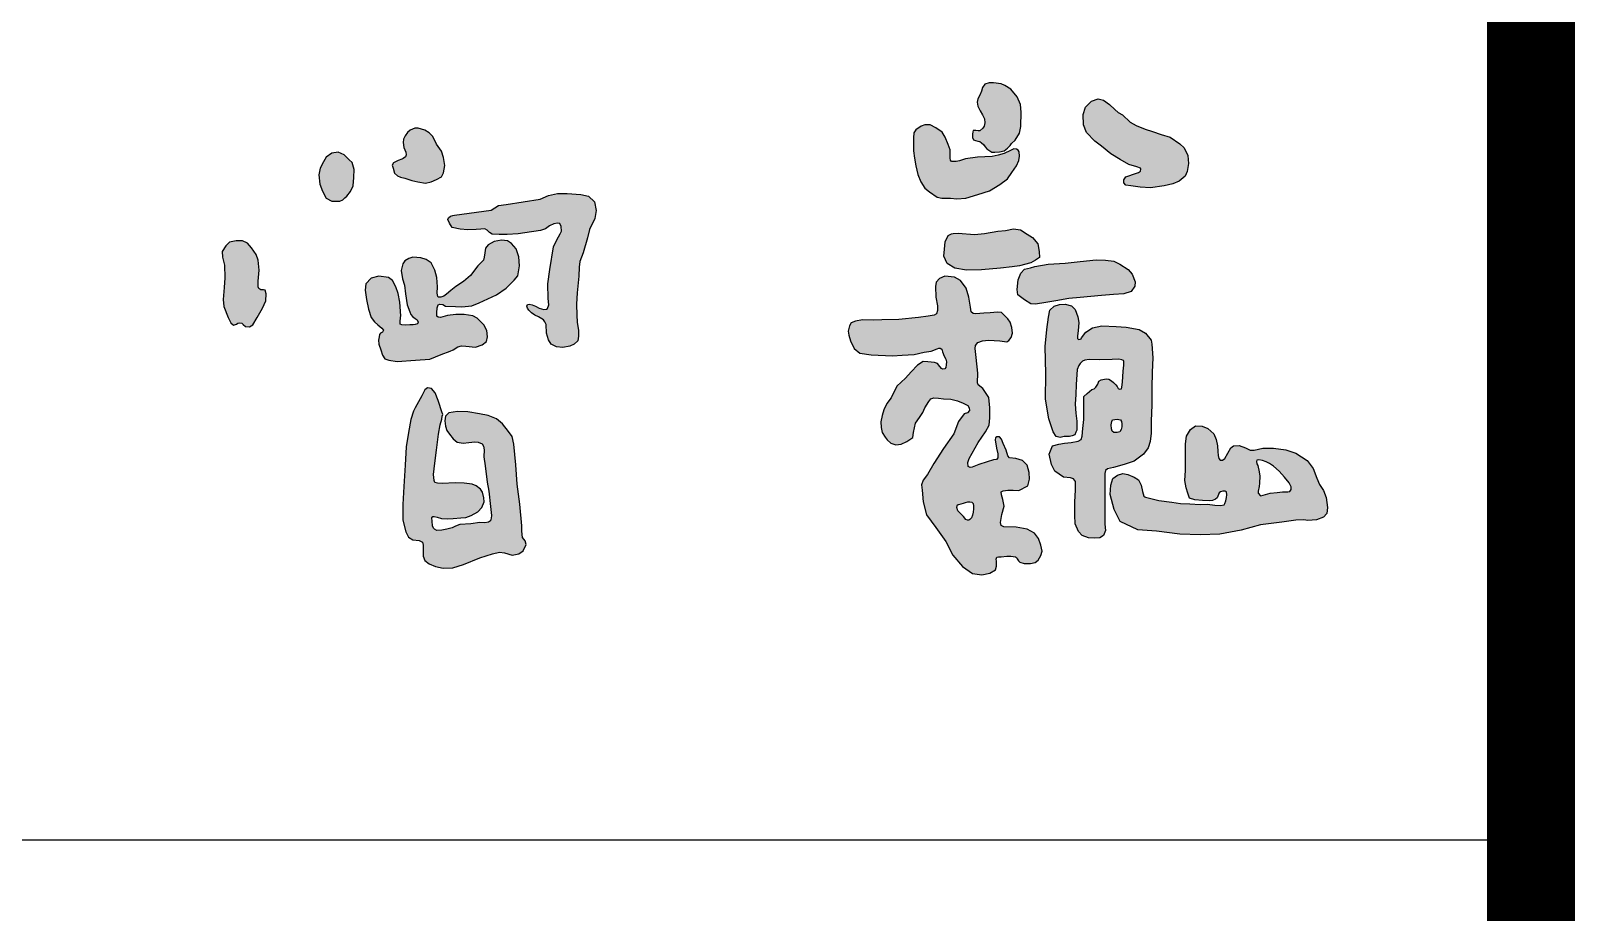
# Model space of a CAD drawing. Extents: x -427546 to -314919, y 698702 to 968782.
# Drawn here: x -355950 to -354196, y 858867 to 859868 of the extents above; entities that cross this region are included whole.
import ezdxf

# ---------------------------------------------------------------- set-up
doc = ezdxf.new("R2010")
doc.units = 0
doc.header["$LTSCALE"] = 1000
doc.header["$MEASUREMENT"] = 0
doc.layers.get('0').update_dxf_attribs({"linetype": 'CONTINUOUS'})
doc.layers.add('PUB_TITLE', color=4, linetype='CONTINUOUS')
doc.layers.add('TWT_TITLE', color=7, linetype='CONTINUOUS')

msp = doc.modelspace()

# ---------------------------------------------------------------- hatches: boundary and pattern name
h = msp.add_hatch(color=7)
h.paths.add_polyline_path([(-354640, 859735.3), (-354644.7, 859739.8), (-354656, 859747.3), (-354666, 859750.3), (-354675.9, 859753.8), (-354684.1, 859756.3), (-354694.3, 859760.5), (-354701.2, 859764.3), (-354710, 859772.7), (-354715, 859775.3), (-354718.7, 859779), (-354724.7, 859784.6), (-354731.6, 859789.3), (-354737.6, 859790.8), (-354745.4, 859788.3), (-354752, 859781.4), (-354754.7, 859773), (-354754.3, 859761.5), (-354750.9, 859752.7), (-354741.5, 859742.9), (-354733.9, 859737.3), (-354723.1, 859728.4), (-354712.8, 859722), (-354702.9, 859716.5), (-354693.9, 859713.7), (-354689.5, 859712.2), (-354689, 859710.9), (-354689.4, 859708.8), (-354692, 859707.2), (-354697.6, 859705.4), (-354702.8, 859703.5), (-354706.4, 859702.2), (-354708.3, 859699), (-354708.4, 859695.5), (-354706.1, 859693), (-354700.6, 859692.2), (-354689.9, 859690.6), (-354678.3, 859689.7), (-354662.7, 859692.1), (-354652.9, 859694.4), (-354645.8, 859697.5), (-354638.9, 859703), (-354636.6, 859708.2), (-354634.9, 859717.5), (-354635.7, 859726.6)])
h.paths.add_polyline_path([(-354835.7, 859707.2), (-354830.6, 859714.9), (-354827.9, 859720.8), (-354827.1, 859725.7), (-354827.3, 859730.7), (-354828.5, 859732.8), (-354830.3, 859733.8), (-354833.4, 859734), (-354837.3, 859732.1), (-354844.3, 859729), (-354851.4, 859726.8), (-354858, 859725.3), (-354874.6, 859724.8), (-354888.5, 859722.6), (-354895.1, 859720.4), (-354899.1, 859719.9), (-354904.3, 859719.6), (-354905.4, 859721.1), (-354905.8, 859723.4), (-354905.8, 859725.5), (-354905.7, 859732.9), (-354907.9, 859739), (-354911.5, 859747.5), (-354914.8, 859753.2), (-354922.1, 859758.1), (-354928.6, 859761.5), (-354934.6, 859761.5), (-354938.9, 859759.8), (-354944.9, 859755.9), (-354947.1, 859752.2), (-354947.5, 859746.8), (-354947.4, 859731.7), (-354946.3, 859723.4), (-354944.9, 859715), (-354942.5, 859704.8), (-354939.2, 859696.8), (-354934.6, 859689.4), (-354929.1, 859685.1), (-354920.4, 859679.2), (-354915.3, 859677.9), (-354905.4, 859677.9), (-354898.2, 859677.5), (-354888, 859678), (-354874.2, 859682.1), (-354861.1, 859686.4), (-354849.3, 859693.7), (-354840.5, 859700.1)])
h.paths.add_polyline_path([(-354825.6, 859759.4), (-354825, 859775.9), (-354825.8, 859784.6), (-354829.6, 859793.3), (-354836.9, 859802), (-354843.5, 859806.1), (-354847.9, 859808.1), (-354856.4, 859809.3), (-354861.5, 859809.1), (-354866.4, 859807.5), (-354869, 859804), (-354870.3, 859799.6), (-354872, 859795.2), (-354874.3, 859790.8), (-354875, 859787.2), (-354874.2, 859782.5), (-354871.9, 859777.3), (-354868.9, 859772.8), (-354866.9, 859768.4), (-354866.5, 859763.6), (-354867.3, 859759.9), (-354868.5, 859757.6), (-354872.1, 859754.6), (-354873.8, 859754.6), (-354876.6, 859755.1), (-354879.6, 859754.9), (-354879.9, 859753.4), (-354880.5, 859750.8), (-354880.3, 859746.9), (-354879.4, 859744.5), (-354876.9, 859743.7), (-354874.2, 859743), (-354872, 859742.4), (-354870.3, 859741.1), (-354868, 859739), (-354865.9, 859736.4), (-354864.2, 859734.1), (-354860.9, 859731.9), (-354858.4, 859730.4), (-354855, 859730.4), (-354849.7, 859730.8), (-354844.4, 859731.9), (-354840.6, 859735), (-354837.6, 859737.9), (-354836.1, 859740.3), (-354831.9, 859744.1), (-354827, 859751.9)])
h.paths.add_polyline_path([(-354699.2, 859591.7), (-354703.5, 859597), (-354713.2, 859603), (-354719.7, 859606.3), (-354729.2, 859607.5), (-354739.8, 859607.9), (-354758, 859606), (-354775, 859604.3), (-354794.3, 859602.9), (-354809.5, 859600.3), (-354814.4, 859598.8), (-354821.4, 859597.3), (-354825.5, 859592.7), (-354828.6, 859585.2), (-354829.8, 859574.2), (-354828.8, 859568.4), (-354821.4, 859562.7), (-354814, 859558), (-354808.7, 859557.6), (-354797.1, 859559.7), (-354785.7, 859561.6), (-354770.9, 859564.1), (-354758.2, 859565.3), (-354733.9, 859567.6), (-354720.3, 859568.5), (-354708.6, 859569.2), (-354700.2, 859571.9), (-354696, 859578.1), (-354695.6, 859583)])
h.paths.add_polyline_path([(-354806.3, 859626.2), (-354812.3, 859633.2), (-354818.5, 859637.3), (-354825.7, 859642.2), (-354833.9, 859643.2), (-354843, 859641.4), (-354851.7, 859640.6), (-354866.7, 859638.1), (-354878.1, 859636.8), (-354896.7, 859638.2), (-354902.3, 859638.1), (-354904.1, 859637.6), (-354908, 859635.7), (-354911.3, 859628.5), (-354912.1, 859620), (-354912.9, 859612.3), (-354909.3, 859603.8), (-354900.5, 859598.4), (-354887.1, 859596.3), (-354870.3, 859596.6), (-354848.7, 859598.4), (-354835.2, 859600.2), (-354827, 859601), (-354814.1, 859604.6), (-354808.7, 859607.7), (-354804.3, 859610.8), (-354804.5, 859617.5)])
h.paths.add_polyline_path([(-354877.1, 859510.6), (-354874.2, 859514.1), (-354869.1, 859515.9), (-354862.2, 859516.6), (-354849.4, 859515.9), (-354841.6, 859514.7), (-354839, 859516.5), (-354836.6, 859519.6), (-354835.1, 859524.7), (-354835.9, 859531.2), (-354837.7, 859537.1), (-354840.3, 859541.1), (-354847.5, 859548), (-354851.9, 859548.6), (-354860.5, 859547.8), (-354867.7, 859547.4), (-354876.5, 859546.6), (-354879.5, 859546.9), (-354882, 859548.8), (-354882.4, 859551.7), (-354882.7, 859554.2), (-354884.5, 859565.5), (-354887.7, 859575.8), (-354894.1, 859584.5), (-354901, 859588.4), (-354911.8, 859589.3), (-354917.8, 859586.8), (-354921.7, 859582.7), (-354922.6, 859577.8), (-354921.9, 859565.5), (-354920.3, 859555.6), (-354920.2, 859550.4), (-354921.2, 859546.8), (-354923.9, 859545), (-354930.7, 859544), (-354941.8, 859542.6), (-354964, 859540.1), (-354983.4, 859539.7), (-354992.9, 859539.3), (-355005.3, 859539.7), (-355013.3, 859538.4), (-355018.2, 859536.4), (-355020, 859532.9), (-355021.5, 859526.9), (-355021, 859522.5), (-355018.9, 859515.9), (-355014.7, 859507.2), (-355008.6, 859501.8), (-354995.4, 859500), (-354971.4, 859499.1), (-354960.4, 859499.5), (-354946.7, 859500.6), (-354935.4, 859503.2), (-354927.4, 859504.2), (-354920.7, 859506.9), (-354918.6, 859507.8), (-354917, 859507.8), (-354915.4, 859506.5), (-354914.5, 859503.4), (-354912.5, 859498.4), (-354910.7, 859495.3), (-354910, 859492), (-354910.3, 859488.6), (-354910.6, 859485.8), (-354911.8, 859484.3), (-354914.6, 859483.9), (-354915.8, 859484.5), (-354917.5, 859486.9), (-354920.3, 859490.2), (-354923.5, 859491.3), (-354931.1, 859492.1), (-354936.4, 859492.4), (-354943.1, 859488.5), (-354950.1, 859480.9), (-354956.7, 859473.7), (-354966.3, 859464.4), (-354972.9, 859451.3), (-354977.6, 859444.6), (-354981.1, 859437.5), (-354982.9, 859431.1), (-354984.6, 859423.8), (-354984.3, 859417.5), (-354982.9, 859411.7), (-354979.6, 859406.4), (-354977.2, 859403.5), (-354973.2, 859399.6), (-354967.4, 859397.6), (-354961.6, 859398.6), (-354955, 859401.5), (-354948.4, 859406.3), (-354947.3, 859411.7), (-354945.2, 859422.4), (-354940.5, 859428.7), (-354936.8, 859434.7), (-354934.4, 859439.8), (-354930.1, 859446.9), (-354927.9, 859450.1), (-354924.4, 859451.3), (-354919.1, 859450.9), (-354913.3, 859450), (-354905.1, 859449.6), (-354897.5, 859447.8), (-354890.9, 859445.2), (-354885.9, 859442.4), (-354884.1, 859439.8), (-354883.9, 859436.8), (-354886, 859434.2), (-354889.8, 859433), (-354896.2, 859424.4), (-354901.6, 859410.3), (-354913.4, 859393.6), (-354924.5, 859376.7), (-354931.7, 859364), (-354936.3, 859357.5), (-354938.3, 859352.2), (-354937.8, 859346.4), (-354936.5, 859333), (-354932.5, 859318.3), (-354922.1, 859303.7), (-354910.8, 859287.8), (-354902.9, 859272.4), (-354891.6, 859259.7), (-354880.6, 859251.6), (-354869.9, 859250.1), (-354860.9, 859251.9), (-354854.2, 859255.8), (-354853.3, 859259.8), (-354853.3, 859265.5), (-354853.7, 859267.8), (-354852.8, 859270.1), (-354850.9, 859270.5), (-354847.9, 859270.7), (-354841.6, 859271.1), (-354836.7, 859271.1), (-354831.6, 859270.7), (-354830.5, 859269.9), (-354829.7, 859268.1), (-354828.3, 859265.9), (-354826.5, 859264.6), (-354821.7, 859263.1), (-354814.6, 859263), (-354809.1, 859264.1), (-354805.9, 859266.6), (-354802.6, 859272), (-354801.3, 859276.9), (-354802.6, 859283.6), (-354805.5, 859291.4), (-354810, 859297.3), (-354818.4, 859301.9), (-354831, 859304.4), (-354844.7, 859304.5), (-354847.7, 859306), (-354848.6, 859309.4), (-354847.2, 859318.5), (-354844.6, 859328), (-354846, 859335.6), (-354847.4, 859340.9), (-354847.7, 859344.2), (-354845.6, 859345.6), (-354840.3, 859346.4), (-354834.1, 859346.1), (-354827.6, 859346), (-354817.5, 859351.1), (-354815.7, 859358.6), (-354816, 859366.2), (-354818.3, 859374.5), (-354823.5, 859380.1), (-354831.3, 859382.2), (-354838.4, 859383), (-354840.4, 859385.3), (-354842, 859391.6), (-354845.5, 859399.2), (-354847.6, 859404.3), (-354849.6, 859406.8), (-354852.7, 859406.8), (-354854.3, 859405.6), (-354854.5, 859403.4), (-354853, 859393.9), (-354851.8, 859387.5), (-354851.8, 859383.2), (-354853.3, 859381.3), (-354856.4, 859380.6), (-354863.9, 859378.4), (-354873.2, 859375.6), (-354880.8, 859372.5), (-354883.1, 859372.2), (-354885.3, 859373.3), (-354885.7, 859377.6), (-354884.1, 859382.2), (-354873.8, 859400.6), (-354865.7, 859412.4), (-354861.5, 859420), (-354860.8, 859428.3), (-354860.6, 859439.8), (-354861.9, 859451.7), (-354868.6, 859461.7), (-354873.9, 859465.9), (-354874.6, 859468.4), (-354874.3, 859479.3), (-354876.4, 859497), (-354877.4, 859507.3)])
h.paths.add_polyline_path([(-354890.6, 859316.3), (-354888, 859313.1), (-354886.2, 859312.1), (-354884.7, 859312.2), (-354883.5, 859312.8), (-354881.5, 859314.9), (-354880.3, 859318), (-354879.7, 859321.2), (-354879.1, 859324.9), (-354879.2, 859328.6), (-354879.8, 859331.3), (-354881.1, 859332.6), (-354883.6, 859333.2), (-354885.9, 859333), (-354888.2, 859332.4), (-354890.6, 859331.4), (-354895.8, 859330.1), (-354896.5, 859329.9), (-354897.3, 859329.5), (-354897.9, 859328.5), (-354898.2, 859326.4), (-354897.2, 859322.8), (-354895.6, 859321.2)], flags=16)
h.paths.add_polyline_path([(-354676.7, 859462.4), (-354676.4, 859480.5), (-354675.6, 859496.8), (-354676.5, 859512.3), (-354677.3, 859516.8), (-354683.8, 859524.5), (-354691.2, 859528.7), (-354706, 859531.5), (-354717.1, 859532.1), (-354733.3, 859532.9), (-354744.1, 859530.8), (-354751.5, 859525.7), (-354756.4, 859519.4), (-354757, 859518.1), (-354758, 859517.8), (-354760.1, 859517.6), (-354761, 859518.8), (-354761, 859521.7), (-354760.5, 859527.2), (-354759.5, 859536.9), (-354760.9, 859543.1), (-354763.6, 859551.4), (-354768, 859555.9), (-354775.1, 859557.5), (-354781.4, 859557.3), (-354787.7, 859555.4), (-354792.7, 859550.9), (-354794.1, 859542.8), (-354795.8, 859528.8), (-354797.7, 859509.5), (-354797.2, 859478.3), (-354797.5, 859449.8), (-354793.7, 859427.2), (-354788.8, 859412.7), (-354785.3, 859407.4), (-354780.8, 859406.3), (-354776.3, 859407.3), (-354770.1, 859407.3), (-354767.1, 859408), (-354764, 859409.3), (-354762.9, 859412.1), (-354761.8, 859414.4), (-354761.8, 859418.5), (-354762, 859424.5), (-354762.9, 859433.7), (-354763.7, 859443.9), (-354763.2, 859455.1), (-354762.6, 859466.2), (-354761.8, 859477.7), (-354761.5, 859483.2), (-354759.5, 859488.1), (-354758.2, 859490.3), (-354755.4, 859492.7), (-354752.8, 859494.1), (-354747.8, 859494.6), (-354736.5, 859494.5), (-354721.9, 859494.9), (-354714.2, 859495), (-354710.7, 859494.4), (-354708.9, 859493.6), (-354708.3, 859492.6), (-354708.3, 859488.3), (-354709.1, 859481.5), (-354709.9, 859468.9), (-354710.6, 859463.2), (-354711.3, 859461.3), (-354713.4, 859461.2), (-354715.1, 859461.9), (-354716.2, 859463.9), (-354717.5, 859466.1), (-354720.2, 859468.6), (-354722.5, 859470.4), (-354725.6, 859472.3), (-354728.5, 859472.7), (-354730.5, 859472.5), (-354734.4, 859471.8), (-354736.8, 859470.3), (-354738.1, 859466.9), (-354740.3, 859463.2), (-354742.3, 859461.5), (-354745, 859460.6), (-354750.3, 859456.3), (-354753.8, 859452.7), (-354754, 859439.8), (-354753.8, 859426.6), (-354755, 859416.5), (-354756, 859407.6), (-354756.8, 859403.9), (-354760.4, 859402.1), (-354768.5, 859400.3), (-354776, 859399.8), (-354782.3, 859398.7), (-354789.7, 859396.6), (-354793.4, 859387.1), (-354790.8, 859375.4), (-354786.9, 859367.8), (-354777.2, 859361), (-354769.2, 859360.4), (-354765.7, 859359.1), (-354763.5, 859356.3), (-354763.4, 859352.4), (-354763.4, 859346.3), (-354764, 859333.2), (-354764.2, 859318), (-354763.7, 859307.9), (-354760.1, 859299.4), (-354756, 859294.7), (-354748.6, 859292.2), (-354742, 859291.8), (-354735.8, 859292.3), (-354731.5, 859294.8), (-354729.5, 859300.5), (-354729.9, 859307.5), (-354729.9, 859318.4), (-354730.1, 859328.3), (-354730.2, 859348.9), (-354730.2, 859358.3), (-354729.9, 859365.3), (-354729.2, 859368.5), (-354727.1, 859370.4), (-354720.1, 859371.9), (-354708.1, 859375.6), (-354696.6, 859379.3), (-354686.2, 859387), (-354680.7, 859394.2), (-354678.7, 859401.7), (-354677.5, 859410.9), (-354677.3, 859425.2), (-354676.6, 859443)])
h.paths.add_polyline_path([(-354712.2, 859426.2), (-354711.1, 859424.4), (-354710.8, 859421.6), (-354710.8, 859418.4), (-354711.6, 859415.3), (-354713.1, 859412.6), (-354716, 859411.8), (-354719.7, 859411.8), (-354721.6, 859413.3), (-354722.4, 859416), (-354723, 859420.5), (-354722.3, 859424.4), (-354721.2, 859426.3), (-354718.6, 859426.5), (-354716, 859426.8)], flags=16)
h.paths.add_polyline_path([(-354493.5, 859370.9), (-354500.2, 859379.9), (-354512.9, 859388.3), (-354524.5, 859392.2), (-354538.6, 859394), (-354550.6, 859394.1), (-354560.3, 859391.9), (-354564.8, 859391.7), (-354570.1, 859394.2), (-354577.3, 859396.9), (-354583.7, 859396.8), (-354586.8, 859394.4), (-354590.4, 859388.3), (-354593.7, 859382.4), (-354596.4, 859380.2), (-354599.1, 859380.3), (-354600.5, 859382.4), (-354601.2, 859385.6), (-354601.6, 859390.4), (-354602.1, 859396.5), (-354603.4, 859403.8), (-354606.3, 859410.3), (-354612.9, 859416.2), (-354619.4, 859419), (-354627.1, 859419.3), (-354632.8, 859415.3), (-354637.3, 859407.6), (-354638.6, 859398.9), (-354638.6, 859385.4), (-354638.4, 859368.6), (-354639.3, 859357.3), (-354637.6, 859349), (-354635.8, 859342.9), (-354633.7, 859337.3), (-354627.8, 859335.2), (-354619.2, 859334.5), (-354611.6, 859334.3), (-354607.7, 859334.6), (-354604.2, 859336.2), (-354602.4, 859337.6), (-354601.1, 859341.4), (-354600.1, 859343.4), (-354598.8, 859344.4), (-354596, 859345.3), (-354593.2, 859345.1), (-354591.8, 859344.3), (-354591.5, 859341), (-354591.7, 859338.1), (-354592.7, 859334), (-354593.7, 859331), (-354594.6, 859329.5), (-354598.6, 859329), (-354605.2, 859329.4), (-354613.3, 859330.3), (-354621.6, 859329.9), (-354633.5, 859330.9), (-354644.2, 859331.3), (-354654.1, 859332.5), (-354668.7, 859334.7), (-354683.8, 859338.5), (-354684.6, 859338.6), (-354685.7, 859339.3), (-354687.3, 859344.7), (-354688.9, 859352), (-354691.9, 859358.1), (-354696.6, 859361.2), (-354703.9, 859364.2), (-354709.8, 859365.3), (-354715.8, 859363.4), (-354721, 859359.7), (-354723.1, 859351.8), (-354724.1, 859341.3), (-354719.5, 859324.4), (-354712.6, 859310.7), (-354692.4, 859301.2), (-354671.5, 859299.6), (-354644.8, 859296.3), (-354621.7, 859295.7), (-354599.5, 859296.3), (-354575, 859300.9), (-354553.2, 859306.8), (-354529, 859310), (-354513, 859312.1), (-354503.8, 859312.4), (-354499.6, 859311.7), (-354489.5, 859312.4), (-354481.7, 859315.5), (-354478, 859319.7), (-354476.9, 859326.4), (-354478.7, 859338), (-354481.5, 859345.8), (-354486, 859352.7), (-354489.3, 859359.8)])
h.paths.add_polyline_path([(-354557.5, 859376.1), (-354557.6, 859378.7), (-354557.2, 859380.3), (-354555.1, 859380.7), (-354551.1, 859379.9), (-354546.9, 859378.5), (-354543.1, 859376.7), (-354538.6, 859373.6), (-354531.9, 859367.7), (-354525.8, 859361.1), (-354520.6, 859354.5), (-354518.5, 859350.2), (-354518.3, 859347), (-354519.7, 859344.9), (-354522.2, 859344.3), (-354528.2, 859344.2), (-354534.1, 859343.7), (-354542.1, 859342.8), (-354550, 859340.7), (-354553.2, 859340), (-354555.7, 859342.7), (-354555.7, 859345.2), (-354554.8, 859350.5), (-354554.4, 859354.4), (-354554.1, 859362.1), (-354554.8, 859367), (-354556.4, 859374.2)], flags=16)
h = msp.add_hatch(color=7)
h.paths.add_polyline_path([(-355407.7, 859412.9), (-355414.6, 859421.8), (-355421.3, 859427.5), (-355430.6, 859431.2), (-355440.6, 859432.9), (-355454, 859435.3), (-355465.7, 859435.5), (-355475.3, 859434.3), (-355479.2, 859430.3), (-355479.8, 859425), (-355479.2, 859418.9), (-355477.5, 859413.9), (-355474.7, 859409.8), (-355470.6, 859404.5), (-355465.9, 859400.8), (-355459, 859399.5), (-355452.6, 859400.5), (-355445.9, 859401.2), (-355442.1, 859400.9), (-355437.6, 859399.1), (-355436, 859396.4), (-355435.2, 859392), (-355435.6, 859384.3), (-355434.1, 859373.8), (-355431.7, 859355.5), (-355429.9, 859345), (-355427.9, 859327.8), (-355426.9, 859317.3), (-355427.2, 859314.3), (-355428.2, 859311.4), (-355430.4, 859309.9), (-355434.4, 859309.2), (-355440.3, 859309.6), (-355450.3, 859308.2), (-355463, 859307.1), (-355467.7, 859305.5), (-355471.7, 859303.4), (-355477.6, 859302.1), (-355483.5, 859300.7), (-355489.2, 859300.6), (-355491.7, 859301.9), (-355492.8, 859303.1), (-355493.9, 859305.8), (-355494.4, 859311.1), (-355494.6, 859314.9), (-355493.7, 859316.2), (-355491.9, 859316.5), (-355488.7, 859315.5), (-355483.8, 859314.1), (-355476.8, 859313.7), (-355470.3, 859314.1), (-355461.8, 859314.8), (-355455.9, 859315.3), (-355450, 859317.3), (-355442.4, 859321.6), (-355437.8, 859326.6), (-355435.4, 859333), (-355435.5, 859337.6), (-355437.3, 859344.1), (-355439.6, 859347.3), (-355444.4, 859351.1), (-355449, 859353), (-355458, 859354.3), (-355468.2, 859354.7), (-355483, 859353.8), (-355488.2, 859354.1), (-355491.2, 859355.1), (-355492.2, 859357.4), (-355492.9, 859364.1), (-355491.2, 859376.8), (-355489.3, 859391.9), (-355487.2, 859409.9), (-355485.2, 859420.7), (-355483.5, 859427.1), (-355482.8, 859430.4), (-355482.4, 859432.2), (-355482.6, 859433.3), (-355482.8, 859434.3), (-355487.5, 859448.2), (-355490.8, 859457), (-355495.2, 859461.9), (-355499.8, 859462.6), (-355502.6, 859460.3), (-355506.1, 859453.6), (-355513.6, 859439.9), (-355515.7, 859436.1), (-355518.5, 859426.4), (-355521.1, 859411.7), (-355524, 859395.7), (-355525.1, 859374.7), (-355526.5, 859350.3), (-355527.5, 859329.8), (-355527.8, 859312.2), (-355524.2, 859299.1), (-355521.2, 859292.7), (-355516.2, 859289.7), (-355509.1, 859289), (-355505.2, 859287.3), (-355504.5, 859283.7), (-355504.7, 859278.8), (-355504.7, 859271.2), (-355502.7, 859266.5), (-355497.8, 859262.6), (-355490.5, 859259.4), (-355481.8, 859257.6), (-355470.9, 859258.1), (-355458.7, 859261.7), (-355440, 859269.2), (-355425.9, 859273.9), (-355418, 859275.7), (-355412.3, 859275.1), (-355403.4, 859272.6), (-355395.7, 859274.1), (-355390.9, 859277.2), (-355387.6, 859284.4), (-355388.6, 859288.8), (-355391.7, 859292.4), (-355392.3, 859299.5), (-355392.3, 859305.8), (-355394.8, 859330.5), (-355397.8, 859353.2), (-355399.2, 859374.9), (-355401.5, 859398.5), (-355403.5, 859407.2)])
h.paths.add_polyline_path([(-355432.1, 859527.6), (-355435.8, 859534.3), (-355443.1, 859541.6), (-355448.2, 859544.2), (-355457.8, 859545.7), (-355467.5, 859545.8), (-355477, 859544.6), (-355485, 859542.6), (-355487.4, 859543), (-355489.2, 859543.9), (-355488.9, 859547.8), (-355488.8, 859553.3), (-355487.6, 859556.7), (-355485.5, 859557.6), (-355482.2, 859557.1), (-355479.2, 859555.4), (-355468, 859554.8), (-355460.5, 859554.7), (-355449.4, 859555.6), (-355440.8, 859559), (-355421.1, 859568.2), (-355410.2, 859575.9), (-355401.3, 859584.9), (-355397.1, 859590), (-355395, 859601.2), (-355395.7, 859611.5), (-355399, 859620.6), (-355404.2, 859626.7), (-355408.7, 859629.5), (-355415.5, 859630.4), (-355424, 859628.9), (-355430.7, 859625.2), (-355433.7, 859621.4), (-355434.5, 859616), (-355435.1, 859611.1), (-355436.2, 859607.6), (-355442.3, 859601), (-355450.9, 859590.1), (-355458.7, 859583.5), (-355467.3, 859577.8), (-355473.2, 859573), (-355477.9, 859568.8), (-355481.1, 859566.7), (-355484.4, 859565.4), (-355487.2, 859565.5), (-355487.9, 859566.5), (-355488.7, 859570), (-355488.4, 859577.2), (-355488.9, 859587.9), (-355491.4, 859596.4), (-355495.4, 859604.6), (-355501, 859608.4), (-355507.2, 859610.4), (-355516.2, 859611.1), (-355520.7, 859609.7), (-355525.3, 859607), (-355527.8, 859603.3), (-355529.4, 859596), (-355527.9, 859586.3), (-355525.8, 859579.3), (-355524.7, 859569.5), (-355522.8, 859556.7), (-355519.7, 859548.9), (-355518.6, 859546), (-355516.5, 859543.7), (-355513.7, 859541.4), (-355511.2, 859539.8), (-355510.1, 859537), (-355511, 859535.4), (-355513.6, 859534.6), (-355515.8, 859534.3), (-355519.7, 859534.1), (-355525, 859533.9), (-355528.7, 859534), (-355530.6, 859535), (-355530.8, 859537.7), (-355530.3, 859542.3), (-355529.8, 859544.4), (-355530.9, 859559.8), (-355533.1, 859569.8), (-355535.5, 859577.2), (-355539.3, 859584.7), (-355544, 859587.9), (-355554.9, 859589.4), (-355563.6, 859587.2), (-355569.6, 859580.9), (-355570.5, 859573.4), (-355568.9, 859563.1), (-355566.7, 859551.9), (-355563.8, 859542.4), (-355559.8, 859537.5), (-355556, 859534.2), (-355551.6, 859530.3), (-355549.8, 859528.1), (-355550.6, 859525.9), (-355553, 859524.5), (-355554.2, 859523.1), (-355554.6, 859520.4), (-355555.2, 859516.6), (-355555.1, 859512.2), (-355552.7, 859505.9), (-355550.9, 859499.8), (-355548.1, 859495.6), (-355543.4, 859494.1), (-355534, 859492.3), (-355513.4, 859493.9), (-355497.1, 859495), (-355484, 859500.3), (-355473.9, 859504.2), (-355470.5, 859505.9), (-355465.3, 859509.1), (-355460.9, 859510.4), (-355455.9, 859510), (-355445, 859508.8), (-355437.6, 859511.5), (-355432.7, 859515.3), (-355431.6, 859520.6)])
h.paths.add_polyline_path([(-355307.9, 859664.1), (-355309.9, 859674), (-355316.6, 859680.4), (-355325.5, 859682.3), (-355341.1, 859683.2), (-355351.9, 859683.4), (-355362, 859681.1), (-355371.7, 859676.8), (-355410.2, 859670.9), (-355418.9, 859669.8), (-355427.4, 859664.6), (-355468.8, 859658.8), (-355470.8, 859658.2), (-355473.5, 859657.5), (-355475.7, 859655.6), (-355476.4, 859653.9), (-355474.6, 859649.7), (-355471.7, 859644.8), (-355462.6, 859642.9), (-355453.8, 859642.2), (-355444.5, 859642.4), (-355439.2, 859642.7), (-355434.6, 859643.1), (-355431.7, 859641.9), (-355429.3, 859639.2), (-355426.1, 859637.1), (-355418.3, 859636.7), (-355409, 859636.7), (-355396.8, 859637.4), (-355389.1, 859638.6), (-355371.1, 859641.3), (-355365.5, 859643.1), (-355360.9, 859646.5), (-355356.1, 859649), (-355351.8, 859649.6), (-355349.2, 859649.2), (-355347.7, 859646), (-355347.4, 859640.7), (-355348.8, 859637.4), (-355352.8, 859630.8), (-355356.6, 859622.7), (-355360.5, 859597.1), (-355362.8, 859580.8), (-355362.7, 859564.1), (-355361.8, 859556.8), (-355363.2, 859552.8), (-355364.3, 859551.8), (-355367.6, 859551.5), (-355372.6, 859553), (-355377, 859555.2), (-355380.6, 859556.8), (-355384, 859557.7), (-355386.1, 859557.2), (-355386.7, 859555.4), (-355386.2, 859553), (-355384.6, 859550.8), (-355381.4, 859547.8), (-355377.5, 859545.3), (-355373.4, 859543.4), (-355368, 859540), (-355366.3, 859537.5), (-355364.9, 859534.4), (-355364.5, 859524.7), (-355362.1, 859517.1), (-355359.2, 859512.1), (-355353.2, 859509.2), (-355345.8, 859508.4), (-355338.1, 859510), (-355333.1, 859512.2), (-355329, 859515.9), (-355328, 859521.4), (-355328, 859527.7), (-355329.7, 859537.1), (-355330, 859545), (-355330.5, 859557.6), (-355329.7, 859570.6), (-355327.7, 859589.6), (-355327.2, 859599.8), (-355326.4, 859606.2), (-355322.7, 859616.1), (-355318, 859633), (-355315.7, 859642.6), (-355309.5, 859654.9)])
h.paths.add_polyline_path([(-355479.8, 859715.1), (-355481.4, 859724.4), (-355483.9, 859731.5), (-355489.4, 859739.5), (-355493.7, 859748.1), (-355497.9, 859752.2), (-355502.6, 859755.3), (-355510.1, 859757.6), (-355514.1, 859757.6), (-355519.5, 859755.2), (-355522.4, 859752.7), (-355525, 859749), (-355526.8, 859745.1), (-355527.3, 859741.3), (-355526.6, 859735.7), (-355524.3, 859730.5), (-355523.9, 859727.4), (-355524.8, 859725), (-355527.3, 859723.2), (-355528.9, 859722.5), (-355533, 859720.9), (-355538.2, 859718.1), (-355539.8, 859715.5), (-355538.8, 859712), (-355537, 859706.5), (-355533.8, 859703.4), (-355530.2, 859701.8), (-355525.5, 859700.7), (-355517.5, 859698.2), (-355510.7, 859696.5), (-355501.8, 859695.1), (-355495.3, 859696.7), (-355489.6, 859699.2), (-355483.7, 859702.2), (-355481.5, 859706.9)])
h.paths.add_polyline_path([(-355583.3, 859701.4), (-355583.1, 859710.8), (-355585.3, 859718.6), (-355588.8, 859721.8), (-355594.5, 859727.3), (-355601.2, 859730.3), (-355608.5, 859729.3), (-355614.7, 859724.8), (-355617.7, 859719.3), (-355621.6, 859712.1), (-355623, 859704.4), (-355621.8, 859694), (-355618.9, 859686.2), (-355614.7, 859678.2), (-355608.3, 859674.5), (-355599.1, 859674.8), (-355596, 859676.1), (-355593.5, 859678.5), (-355591.4, 859680.3), (-355587, 859685.6), (-355584, 859692.2)])
h.paths.add_polyline_path([(-355691.1, 859575.5), (-355692.2, 859577.2), (-355692.2, 859581.5), (-355692, 859583.6), (-355691, 859596.1), (-355692, 859607.7), (-355694.4, 859614.2), (-355699.7, 859621.6), (-355704, 859626.9), (-355709.7, 859629.5), (-355717.1, 859629.5), (-355724.6, 859628.1), (-355728.7, 859624), (-355732.8, 859617.3), (-355732.6, 859611), (-355730.4, 859601.8), (-355730, 859587.5), (-355730.8, 859576.7), (-355731.8, 859563), (-355731, 859555.1), (-355726.1, 859542.4), (-355723.2, 859536.3), (-355720, 859533.7), (-355716.8, 859535), (-355715.1, 859535.9), (-355713.2, 859536.4), (-355710.6, 859536.2), (-355708.9, 859534.4), (-355706.5, 859532.3), (-355701.8, 859531.9), (-355698.2, 859534.2), (-355693, 859542.6), (-355687.1, 859553), (-355683.3, 859561.4), (-355682.9, 859569.4), (-355684.1, 859573.4), (-355686.1, 859573.8), (-355688.9, 859574.1)])

# ---------------------------------------------------------------- linework, layer by layer
for points in [[(-354831.9, 859744.1), (-354827, 859751.9), (-354825.6, 859759.4), (-354825, 859775.9), (-354825.8, 859784.6), (-354829.6, 859793.3), (-354836.9, 859802), (-354843.5, 859806.1), (-354847.9, 859808.1), (-354856.4, 859809.3), (-354861.5, 859809.1), (-354866.4, 859807.5), (-354869, 859804), (-354870.3, 859799.6), (-354872, 859795.2), (-354874.3, 859790.8), (-354875, 859787.2), (-354874.2, 859782.5), (-354871.9, 859777.3), (-354868.9, 859772.8), (-354866.9, 859768.4), (-354866.5, 859763.6), (-354867.3, 859759.9), (-354868.5, 859757.6), (-354872.1, 859754.6), (-354873.8, 859754.6), (-354876.6, 859755.1), (-354879.6, 859754.9), (-354879.9, 859753.4), (-354880.5, 859750.8), (-354880.3, 859746.9), (-354879.4, 859744.5), (-354876.9, 859743.7), (-354874.2, 859743), (-354872, 859742.4), (-354870.3, 859741.1), (-354868, 859739), (-354865.9, 859736.4), (-354864.2, 859734.1), (-354860.9, 859731.9), (-354858.4, 859730.4), (-354855, 859730.4), (-354849.7, 859730.8), (-354844.4, 859731.9), (-354840.6, 859735), (-354837.6, 859737.9), (-354836.1, 859740.3)], [(-354710, 859772.7), (-354701.2, 859764.3), (-354694.3, 859760.5), (-354684.1, 859756.3), (-354675.9, 859753.8), (-354666, 859750.3), (-354656, 859747.3), (-354644.7, 859739.8), (-354640, 859735.3), (-354635.7, 859726.6), (-354634.9, 859717.5), (-354636.6, 859708.2), (-354638.9, 859703), (-354645.8, 859697.5), (-354652.9, 859694.4), (-354662.7, 859692.1), (-354678.3, 859689.7), (-354689.9, 859690.6), (-354700.6, 859692.2), (-354706.1, 859693), (-354708.4, 859695.5), (-354708.3, 859699), (-354706.4, 859702.2), (-354702.8, 859703.5), (-354697.6, 859705.4), (-354692, 859707.2), (-354689.4, 859708.8), (-354689, 859710.9), (-354689.5, 859712.2), (-354693.9, 859713.7), (-354702.9, 859716.5), (-354712.8, 859722), (-354723.1, 859728.4), (-354733.9, 859737.3), (-354741.5, 859742.9), (-354750.9, 859752.7), (-354754.3, 859761.5), (-354754.7, 859773), (-354752, 859781.4), (-354745.4, 859788.3), (-354737.6, 859790.8), (-354731.6, 859789.3), (-354724.7, 859784.6), (-354718.7, 859779), (-354715, 859775.3)], [(-354905.8, 859725.5), (-354905.7, 859732.9), (-354907.9, 859739), (-354911.5, 859747.5), (-354914.8, 859753.2), (-354922.1, 859758.1), (-354928.6, 859761.5), (-354934.6, 859761.5), (-354938.9, 859759.8), (-354944.9, 859755.9), (-354947.1, 859752.2), (-354947.5, 859746.8), (-354947.4, 859731.7), (-354946.3, 859723.4), (-354944.9, 859715), (-354942.5, 859704.8), (-354939.2, 859696.8), (-354934.6, 859689.4), (-354929.1, 859685.1), (-354920.4, 859679.2), (-354915.3, 859677.9), (-354905.4, 859677.9), (-354898.2, 859677.5), (-354888, 859678), (-354874.2, 859682.1), (-354861.1, 859686.4), (-354849.3, 859693.7), (-354840.5, 859700.1), (-354835.7, 859707.2), (-354830.6, 859714.9), (-354827.9, 859720.8), (-354827.1, 859725.7), (-354827.3, 859730.7), (-354828.5, 859732.8), (-354830.3, 859733.8), (-354833.4, 859734), (-354837.3, 859732.1), (-354844.3, 859729), (-354851.4, 859726.8), (-354858, 859725.3), (-354874.6, 859724.8), (-354888.5, 859722.6), (-354895.1, 859720.4), (-354899.1, 859719.9), (-354904.3, 859719.6), (-354905.4, 859721.1), (-354905.8, 859723.4)], [(-355591.4, 859680.3), (-355587, 859685.6), (-355584, 859692.2), (-355583.3, 859701.4), (-355583.1, 859710.8), (-355585.3, 859718.6), (-355588.8, 859721.8), (-355594.5, 859727.3), (-355601.2, 859730.3), (-355608.5, 859729.3), (-355614.7, 859724.8), (-355617.7, 859719.3), (-355621.6, 859712.1), (-355623, 859704.4), (-355621.8, 859694), (-355618.9, 859686.2), (-355614.7, 859678.2), (-355608.3, 859674.5), (-355599.1, 859674.8), (-355596, 859676.1), (-355593.5, 859678.5)], [(-355468.8, 859658.8), (-355427.4, 859664.6), (-355418.9, 859669.8), (-355410.2, 859670.9), (-355371.7, 859676.8), (-355362, 859681.1), (-355351.9, 859683.4), (-355341.1, 859683.2), (-355325.5, 859682.3), (-355316.6, 859680.4), (-355309.9, 859674), (-355307.9, 859664.1), (-355309.5, 859654.9), (-355315.7, 859642.6), (-355318, 859633), (-355322.7, 859616.1), (-355326.4, 859606.2), (-355327.2, 859599.8), (-355327.7, 859589.6), (-355329.7, 859570.6), (-355330.5, 859557.6), (-355330, 859545), (-355329.7, 859537.1), (-355328, 859527.7), (-355328, 859521.4), (-355329, 859515.9), (-355333.1, 859512.2), (-355338.1, 859510), (-355345.8, 859508.4), (-355353.2, 859509.2), (-355359.2, 859512.1), (-355362.1, 859517.1), (-355364.5, 859524.7), (-355364.9, 859534.4), (-355366.3, 859537.5), (-355368, 859540), (-355373.4, 859543.4), (-355377.5, 859545.3), (-355381.4, 859547.8), (-355384.6, 859550.8), (-355386.2, 859553), (-355386.7, 859555.4), (-355386.1, 859557.2), (-355384, 859557.7), (-355380.6, 859556.8), (-355377, 859555.2), (-355372.6, 859553), (-355367.6, 859551.5), (-355364.3, 859551.8), (-355363.2, 859552.8), (-355361.8, 859556.8), (-355362.7, 859564.1), (-355362.8, 859580.8), (-355360.5, 859597.1), (-355356.6, 859622.7), (-355352.8, 859630.8), (-355348.8, 859637.4), (-355347.4, 859640.7), (-355347.7, 859646), (-355349.2, 859649.2), (-355351.8, 859649.6), (-355356.1, 859649), (-355360.9, 859646.5), (-355365.5, 859643.1), (-355371.1, 859641.3), (-355389.1, 859638.6), (-355396.8, 859637.4), (-355409, 859636.7), (-355418.3, 859636.7), (-355426.1, 859637.1), (-355429.3, 859639.2), (-355431.7, 859641.9), (-355434.6, 859643.1), (-355439.2, 859642.7), (-355444.5, 859642.4), (-355453.8, 859642.2), (-355462.6, 859642.9), (-355471.7, 859644.8), (-355474.6, 859649.7), (-355476.4, 859653.9), (-355475.7, 859655.6), (-355473.5, 859657.5), (-355470.8, 859658.2)], [(-354896.7, 859638.2), (-354878.1, 859636.8), (-354866.7, 859638.1), (-354851.7, 859640.6), (-354843, 859641.4), (-354833.9, 859643.2), (-354825.7, 859642.2), (-354818.5, 859637.3), (-354812.3, 859633.2), (-354806.3, 859626.2), (-354804.5, 859617.5), (-354804.3, 859610.8), (-354808.7, 859607.7), (-354814.1, 859604.6), (-354827, 859601), (-354835.2, 859600.2), (-354848.7, 859598.4), (-354870.3, 859596.6), (-354887.1, 859596.3), (-354900.5, 859598.4), (-354909.3, 859603.8), (-354912.9, 859612.3), (-354912.1, 859620), (-354911.3, 859628.5), (-354908, 859635.7), (-354904.1, 859637.6), (-354902.3, 859638.1)], [(-355692, 859583.6), (-355691, 859596.1), (-355692, 859607.7), (-355694.4, 859614.2), (-355699.7, 859621.6), (-355704, 859626.9), (-355709.7, 859629.5), (-355717.1, 859629.5), (-355724.6, 859628.1), (-355728.7, 859624), (-355732.8, 859617.3), (-355732.6, 859611), (-355730.4, 859601.8), (-355730, 859587.5), (-355730.8, 859576.7), (-355731.8, 859563), (-355731, 859555.1), (-355726.1, 859542.4), (-355723.2, 859536.3), (-355720, 859533.7), (-355716.8, 859535), (-355715.1, 859535.9), (-355713.2, 859536.4), (-355710.6, 859536.2), (-355708.9, 859534.4), (-355706.5, 859532.3), (-355701.8, 859531.9), (-355698.2, 859534.2), (-355693, 859542.6), (-355687.1, 859553), (-355683.3, 859561.4), (-355682.9, 859569.4), (-355684.1, 859573.4), (-355686.1, 859573.8), (-355688.9, 859574.1), (-355691.1, 859575.5), (-355692.2, 859577.2), (-355692.2, 859581.5)], [(-355529.8, 859544.4), (-355530.9, 859559.8), (-355533.1, 859569.8), (-355535.5, 859577.2), (-355539.3, 859584.7), (-355544, 859587.9), (-355554.9, 859589.4), (-355563.6, 859587.2), (-355569.6, 859580.9), (-355570.5, 859573.4), (-355568.9, 859563.1), (-355566.7, 859551.9), (-355563.8, 859542.4), (-355559.8, 859537.5), (-355556, 859534.2), (-355551.6, 859530.3), (-355549.8, 859528.1), (-355550.6, 859525.9), (-355553, 859524.5), (-355554.2, 859523.1), (-355554.6, 859520.4), (-355555.2, 859516.6), (-355555.1, 859512.2), (-355552.7, 859505.9), (-355550.9, 859499.8), (-355548.1, 859495.6), (-355543.4, 859494.1), (-355534, 859492.3), (-355513.4, 859493.9), (-355497.1, 859495), (-355484, 859500.3), (-355473.9, 859504.2), (-355470.5, 859505.9), (-355465.3, 859509.1), (-355460.9, 859510.4), (-355455.9, 859510), (-355445, 859508.8), (-355437.6, 859511.5), (-355432.7, 859515.3), (-355431.6, 859520.6), (-355432.1, 859527.6), (-355435.8, 859534.3), (-355443.1, 859541.6), (-355448.2, 859544.2), (-355457.8, 859545.7), (-355467.5, 859545.8), (-355477, 859544.6), (-355485, 859542.6), (-355487.4, 859543), (-355489.2, 859543.9), (-355488.9, 859547.8), (-355488.8, 859553.3), (-355487.6, 859556.7), (-355485.5, 859557.6), (-355482.2, 859557.1), (-355479.2, 859555.4), (-355468, 859554.8), (-355460.5, 859554.7), (-355449.4, 859555.6), (-355440.8, 859559), (-355421.1, 859568.2), (-355410.2, 859575.9), (-355401.3, 859584.9), (-355397.1, 859590), (-355395, 859601.2), (-355395.7, 859611.5), (-355399, 859620.6), (-355404.2, 859626.7), (-355408.7, 859629.5), (-355415.5, 859630.4), (-355424, 859628.9), (-355430.7, 859625.2), (-355433.7, 859621.4), (-355434.5, 859616), (-355435.1, 859611.1), (-355436.2, 859607.6), (-355442.3, 859601), (-355450.9, 859590.1), (-355458.7, 859583.5), (-355467.3, 859577.8), (-355473.2, 859573), (-355477.9, 859568.8), (-355481.1, 859566.7), (-355484.4, 859565.4), (-355487.2, 859565.5), (-355487.9, 859566.5), (-355488.7, 859570), (-355488.4, 859577.2), (-355488.9, 859587.9), (-355491.4, 859596.4), (-355495.4, 859604.6), (-355501, 859608.4), (-355507.2, 859610.4), (-355516.2, 859611.1), (-355520.7, 859609.7), (-355525.3, 859607), (-355527.8, 859603.3), (-355529.4, 859596), (-355527.9, 859586.3), (-355525.8, 859579.3), (-355524.7, 859569.5), (-355522.8, 859556.7), (-355519.7, 859548.9), (-355518.6, 859546), (-355516.5, 859543.7), (-355513.7, 859541.4), (-355511.2, 859539.8), (-355510.1, 859537), (-355511, 859535.4), (-355513.6, 859534.6), (-355515.8, 859534.3), (-355519.7, 859534.1), (-355525, 859533.9), (-355528.7, 859534), (-355530.6, 859535), (-355530.8, 859537.7), (-355530.3, 859542.3)], [(-354809.5, 859600.3), (-354794.3, 859602.9), (-354775, 859604.3), (-354758, 859606), (-354739.8, 859607.9), (-354729.2, 859607.5), (-354719.7, 859606.3), (-354713.2, 859603), (-354703.5, 859597), (-354699.2, 859591.7), (-354695.6, 859583), (-354696, 859578.1), (-354700.2, 859571.9), (-354708.6, 859569.2), (-354720.3, 859568.5), (-354733.9, 859567.6), (-354758.2, 859565.3), (-354770.9, 859564.1), (-354785.7, 859561.6), (-354797.1, 859559.7), (-354808.7, 859557.6), (-354814, 859558), (-354821.4, 859562.7), (-354828.8, 859568.4), (-354829.8, 859574.2), (-354828.6, 859585.2), (-354825.5, 859592.7), (-354821.4, 859597.3), (-354814.4, 859598.8)], [(-354882.7, 859554.2), (-354884.5, 859565.5), (-354887.7, 859575.8), (-354894.1, 859584.5), (-354901, 859588.4), (-354911.8, 859589.3), (-354917.8, 859586.8), (-354921.7, 859582.7), (-354922.6, 859577.8), (-354921.9, 859565.5), (-354920.3, 859555.6), (-354920.2, 859550.4), (-354921.2, 859546.8), (-354923.9, 859545), (-354930.7, 859544), (-354941.8, 859542.6), (-354964, 859540.1), (-354983.4, 859539.7), (-354992.9, 859539.3), (-355005.3, 859539.7), (-355013.3, 859538.4), (-355018.2, 859536.4), (-355020, 859532.9), (-355021.5, 859526.9), (-355021, 859522.5), (-355018.9, 859515.9), (-355014.7, 859507.2), (-355008.6, 859501.8), (-354995.4, 859500), (-354971.4, 859499.1), (-354960.4, 859499.5), (-354946.7, 859500.6), (-354935.4, 859503.2), (-354927.4, 859504.2), (-354920.7, 859506.9), (-354918.6, 859507.8), (-354917, 859507.8), (-354915.4, 859506.5), (-354914.5, 859503.4), (-354912.5, 859498.4), (-354910.7, 859495.3), (-354910, 859492), (-354910.3, 859488.6), (-354910.6, 859485.8), (-354911.8, 859484.3), (-354914.6, 859483.9), (-354915.8, 859484.5), (-354917.5, 859486.9), (-354920.3, 859490.2), (-354923.5, 859491.3), (-354931.1, 859492.1), (-354936.4, 859492.4), (-354943.1, 859488.5), (-354950.1, 859480.9), (-354956.7, 859473.7), (-354966.3, 859464.4), (-354972.9, 859451.3), (-354977.6, 859444.6), (-354981.1, 859437.5), (-354982.9, 859431.1), (-354984.6, 859423.8), (-354984.3, 859417.5), (-354982.9, 859411.7), (-354979.6, 859406.4), (-354977.2, 859403.5), (-354973.2, 859399.6), (-354967.4, 859397.6), (-354961.6, 859398.6), (-354955, 859401.5), (-354948.4, 859406.3), (-354947.3, 859411.7), (-354945.2, 859422.4), (-354940.5, 859428.7), (-354936.8, 859434.7), (-354934.4, 859439.8), (-354930.1, 859446.9), (-354927.9, 859450.1), (-354924.4, 859451.3), (-354919.1, 859450.9), (-354913.3, 859450), (-354905.1, 859449.6), (-354897.5, 859447.8), (-354890.9, 859445.2), (-354885.9, 859442.4), (-354884.1, 859439.8), (-354883.9, 859436.8), (-354886, 859434.2), (-354889.8, 859433), (-354896.2, 859424.4), (-354901.6, 859410.3), (-354913.4, 859393.6), (-354924.5, 859376.7), (-354931.7, 859364), (-354936.3, 859357.5), (-354938.3, 859352.2), (-354937.8, 859346.4), (-354936.5, 859333), (-354932.5, 859318.3), (-354922.1, 859303.7), (-354910.8, 859287.8), (-354902.9, 859272.4), (-354891.6, 859259.7), (-354880.6, 859251.6), (-354869.9, 859250.1), (-354860.9, 859251.9), (-354854.2, 859255.8), (-354853.3, 859259.8), (-354853.3, 859265.5), (-354853.7, 859267.8), (-354852.8, 859270.1), (-354850.9, 859270.5), (-354847.9, 859270.7), (-354841.6, 859271.1), (-354836.7, 859271.1), (-354831.6, 859270.7), (-354830.5, 859269.9), (-354829.7, 859268.1), (-354828.3, 859265.9), (-354826.5, 859264.6), (-354821.7, 859263.1), (-354814.6, 859263), (-354809.1, 859264.1), (-354805.9, 859266.6), (-354802.6, 859272), (-354801.3, 859276.9), (-354802.6, 859283.6), (-354805.5, 859291.4), (-354810, 859297.3), (-354818.4, 859301.9), (-354831, 859304.4), (-354844.7, 859304.5), (-354847.7, 859306), (-354848.6, 859309.4), (-354847.2, 859318.5), (-354844.6, 859328), (-354846, 859335.6), (-354847.4, 859340.9), (-354847.7, 859344.2), (-354845.6, 859345.6), (-354840.3, 859346.4), (-354834.1, 859346.1), (-354827.6, 859346), (-354817.5, 859351.1), (-354815.7, 859358.6), (-354816, 859366.2), (-354818.3, 859374.5), (-354823.5, 859380.1), (-354831.3, 859382.2), (-354838.4, 859383), (-354840.4, 859385.3), (-354842, 859391.6), (-354845.5, 859399.2), (-354847.6, 859404.3), (-354849.6, 859406.8), (-354852.7, 859406.8), (-354854.3, 859405.6), (-354854.5, 859403.4), (-354853, 859393.9), (-354851.8, 859387.5), (-354851.8, 859383.2), (-354853.3, 859381.3), (-354856.4, 859380.6), (-354863.9, 859378.4), (-354873.2, 859375.6), (-354880.8, 859372.5), (-354883.1, 859372.2), (-354885.3, 859373.3), (-354885.7, 859377.6), (-354884.1, 859382.2), (-354873.8, 859400.6), (-354865.7, 859412.4), (-354861.5, 859420), (-354860.8, 859428.3), (-354860.6, 859439.8), (-354861.9, 859451.7), (-354868.6, 859461.7), (-354873.9, 859465.9), (-354874.6, 859468.4), (-354874.3, 859479.3), (-354876.4, 859497), (-354877.4, 859507.3), (-354877.1, 859510.6), (-354874.2, 859514.1), (-354869.1, 859515.9), (-354862.2, 859516.6), (-354849.4, 859515.9), (-354841.6, 859514.7), (-354839, 859516.5), (-354836.6, 859519.6), (-354835.1, 859524.7), (-354835.9, 859531.2), (-354837.7, 859537.1), (-354840.3, 859541.1), (-354847.5, 859548), (-354851.9, 859548.6), (-354860.5, 859547.8), (-354867.7, 859547.4), (-354876.5, 859546.6), (-354879.5, 859546.9), (-354882, 859548.8), (-354882.4, 859551.7)], [(-354756.4, 859519.4), (-354751.5, 859525.7), (-354744.1, 859530.8), (-354733.3, 859532.9), (-354717.1, 859532.1), (-354706, 859531.5), (-354691.2, 859528.7), (-354683.8, 859524.5), (-354677.3, 859516.8), (-354676.5, 859512.3), (-354675.6, 859496.8), (-354676.4, 859480.5), (-354676.7, 859462.4), (-354676.6, 859443), (-354677.3, 859425.2), (-354677.5, 859410.9), (-354678.7, 859401.7), (-354680.7, 859394.2), (-354686.2, 859387), (-354696.6, 859379.3), (-354708.1, 859375.6), (-354720.1, 859371.9), (-354727.1, 859370.4), (-354729.2, 859368.5), (-354729.9, 859365.3), (-354730.2, 859358.3), (-354730.2, 859348.9), (-354730.1, 859328.3), (-354729.9, 859318.4), (-354729.9, 859307.5), (-354729.5, 859300.5), (-354731.5, 859294.8), (-354735.8, 859292.3), (-354742, 859291.8), (-354748.6, 859292.2), (-354756, 859294.7), (-354760.1, 859299.4), (-354763.7, 859307.9), (-354764.2, 859318), (-354764, 859333.2), (-354763.4, 859346.3), (-354763.4, 859352.4), (-354763.5, 859356.3), (-354765.7, 859359.1), (-354769.2, 859360.4), (-354777.2, 859361), (-354786.9, 859367.8), (-354790.8, 859375.4), (-354793.4, 859387.1), (-354789.7, 859396.6), (-354782.3, 859398.7), (-354776, 859399.8), (-354768.5, 859400.3), (-354760.4, 859402.1), (-354756.8, 859403.9), (-354756, 859407.6), (-354755, 859416.5), (-354753.8, 859426.6), (-354754, 859439.8), (-354753.8, 859452.7), (-354750.3, 859456.3), (-354745, 859460.6), (-354742.3, 859461.5), (-354740.3, 859463.2), (-354738.1, 859466.9), (-354736.8, 859470.3), (-354734.4, 859471.8), (-354730.5, 859472.5), (-354728.5, 859472.7), (-354725.6, 859472.3), (-354722.5, 859470.4), (-354720.2, 859468.6), (-354717.5, 859466.1), (-354716.2, 859463.9), (-354715.1, 859461.9), (-354713.4, 859461.2), (-354711.3, 859461.3), (-354710.6, 859463.2), (-354709.9, 859468.9), (-354709.1, 859481.5), (-354708.3, 859488.3), (-354708.3, 859492.6), (-354708.9, 859493.6), (-354710.7, 859494.4), (-354714.2, 859495), (-354721.9, 859494.9), (-354736.5, 859494.5), (-354747.8, 859494.6), (-354752.8, 859494.1), (-354755.4, 859492.7), (-354758.2, 859490.3), (-354759.5, 859488.1), (-354761.5, 859483.2), (-354761.8, 859477.7), (-354762.6, 859466.2), (-354763.2, 859455.1), (-354763.7, 859443.9), (-354762.9, 859433.7), (-354762, 859424.5), (-354761.8, 859418.5), (-354761.8, 859414.4), (-354762.9, 859412.1), (-354764, 859409.3), (-354767.1, 859408), (-354770.1, 859407.3), (-354776.3, 859407.3), (-354780.8, 859406.3), (-354785.3, 859407.4), (-354788.8, 859412.7), (-354793.7, 859427.2), (-354797.5, 859449.8), (-354797.2, 859478.3), (-354797.7, 859509.5), (-354795.8, 859528.8), (-354794.1, 859542.8), (-354792.7, 859550.9), (-354787.7, 859555.4), (-354781.4, 859557.3), (-354775.1, 859557.5), (-354768, 859555.9), (-354763.6, 859551.4), (-354760.9, 859543.1), (-354759.5, 859536.9), (-354760.5, 859527.2), (-354761, 859521.7), (-354761, 859518.8), (-354760.1, 859517.6), (-354758, 859517.8), (-354757, 859518.1)], [(-355482.8, 859434.3), (-355487.5, 859448.2), (-355490.8, 859457), (-355495.2, 859461.9), (-355499.8, 859462.6), (-355502.6, 859460.3), (-355506.1, 859453.6), (-355513.6, 859439.9), (-355515.7, 859436.1), (-355518.5, 859426.4), (-355521.1, 859411.7), (-355524, 859395.7), (-355525.1, 859374.7), (-355526.5, 859350.3), (-355527.5, 859329.8), (-355527.8, 859312.2), (-355524.2, 859299.1), (-355521.2, 859292.7), (-355516.2, 859289.7), (-355509.1, 859289), (-355505.2, 859287.3), (-355504.5, 859283.7), (-355504.7, 859278.8), (-355504.7, 859271.2), (-355502.7, 859266.5), (-355497.8, 859262.6), (-355490.5, 859259.4), (-355481.8, 859257.6), (-355470.9, 859258.1), (-355458.7, 859261.7), (-355440, 859269.2), (-355425.9, 859273.9), (-355418, 859275.7), (-355412.3, 859275.1), (-355403.4, 859272.6), (-355395.7, 859274.1), (-355390.9, 859277.2), (-355387.6, 859284.4), (-355388.6, 859288.8), (-355391.7, 859292.4), (-355392.3, 859299.5), (-355392.3, 859305.8), (-355394.8, 859330.5), (-355397.8, 859353.2), (-355399.2, 859374.9), (-355401.5, 859398.5), (-355403.5, 859407.2), (-355407.7, 859412.9), (-355414.6, 859421.8), (-355421.3, 859427.5), (-355430.6, 859431.2), (-355440.6, 859432.9), (-355454, 859435.3), (-355465.7, 859435.5), (-355475.3, 859434.3), (-355479.2, 859430.3), (-355479.8, 859425), (-355479.2, 859418.9), (-355477.5, 859413.9), (-355474.7, 859409.8), (-355470.6, 859404.5), (-355465.9, 859400.8), (-355459, 859399.5), (-355452.6, 859400.5), (-355445.9, 859401.2), (-355442.1, 859400.9), (-355437.6, 859399.1), (-355436, 859396.4), (-355435.2, 859392), (-355435.6, 859384.3), (-355434.1, 859373.8), (-355431.7, 859355.5), (-355429.9, 859345), (-355427.9, 859327.8), (-355426.9, 859317.3), (-355427.2, 859314.3), (-355428.2, 859311.4), (-355430.4, 859309.9), (-355434.4, 859309.2), (-355440.3, 859309.6), (-355450.3, 859308.2), (-355463, 859307.1), (-355467.7, 859305.5), (-355471.7, 859303.4), (-355477.6, 859302.1), (-355483.5, 859300.7), (-355489.2, 859300.6), (-355491.7, 859301.9), (-355492.8, 859303.1), (-355493.9, 859305.8), (-355494.4, 859311.1), (-355494.6, 859314.9), (-355493.7, 859316.2), (-355491.9, 859316.5), (-355488.7, 859315.5), (-355483.8, 859314.1), (-355476.8, 859313.7), (-355470.3, 859314.1), (-355461.8, 859314.8), (-355455.9, 859315.3), (-355450, 859317.3), (-355442.4, 859321.6), (-355437.8, 859326.6), (-355435.4, 859333), (-355435.5, 859337.6), (-355437.3, 859344.1), (-355439.6, 859347.3), (-355444.4, 859351.1), (-355449, 859353), (-355458, 859354.3), (-355468.2, 859354.7), (-355483, 859353.8), (-355488.2, 859354.1), (-355491.2, 859355.1), (-355492.2, 859357.4), (-355492.9, 859364.1), (-355491.2, 859376.8), (-355489.3, 859391.9), (-355487.2, 859409.9), (-355485.2, 859420.7), (-355483.5, 859427.1), (-355482.8, 859430.4), (-355482.4, 859432.2), (-355482.6, 859433.3)], [(-354683.8, 859338.5), (-354668.7, 859334.7), (-354654.1, 859332.5), (-354644.2, 859331.3), (-354633.5, 859330.9), (-354621.6, 859329.9), (-354613.3, 859330.3), (-354605.2, 859329.4), (-354598.6, 859329), (-354594.6, 859329.5), (-354593.7, 859331), (-354592.7, 859334), (-354591.7, 859338.1), (-354591.5, 859341), (-354591.8, 859344.3), (-354593.2, 859345.1), (-354596, 859345.3), (-354598.8, 859344.4), (-354600.1, 859343.4), (-354601.1, 859341.4), (-354602.4, 859337.6), (-354604.2, 859336.2), (-354607.7, 859334.6), (-354611.6, 859334.3), (-354619.2, 859334.5), (-354627.8, 859335.2), (-354633.7, 859337.3), (-354635.8, 859342.9), (-354637.6, 859349), (-354639.3, 859357.3), (-354638.4, 859368.6), (-354638.6, 859385.4), (-354638.6, 859398.9), (-354637.3, 859407.6), (-354632.8, 859415.3), (-354627.1, 859419.3), (-354619.4, 859419), (-354612.9, 859416.2), (-354606.3, 859410.3), (-354603.4, 859403.8), (-354602.1, 859396.5), (-354601.6, 859390.4), (-354601.2, 859385.6), (-354600.5, 859382.4), (-354599.1, 859380.3), (-354596.4, 859380.2), (-354593.7, 859382.4), (-354590.4, 859388.3), (-354586.8, 859394.4), (-354583.7, 859396.8), (-354577.3, 859396.9), (-354570.1, 859394.2), (-354564.8, 859391.7), (-354560.3, 859391.9), (-354550.6, 859394.1), (-354538.6, 859394), (-354524.5, 859392.2), (-354512.9, 859388.3), (-354500.2, 859379.9), (-354493.5, 859370.9), (-354489.3, 859359.8), (-354486, 859352.7), (-354481.5, 859345.8), (-354478.7, 859338), (-354476.9, 859326.4), (-354478, 859319.7), (-354481.7, 859315.5), (-354489.5, 859312.4), (-354499.6, 859311.7), (-354503.8, 859312.4), (-354513, 859312.1), (-354529, 859310), (-354553.2, 859306.8), (-354575, 859300.9), (-354599.5, 859296.3), (-354621.7, 859295.7), (-354644.8, 859296.3), (-354671.5, 859299.6), (-354692.4, 859301.2), (-354712.6, 859310.7), (-354719.5, 859324.4), (-354724.1, 859341.3), (-354723.1, 859351.8), (-354721, 859359.7), (-354715.8, 859363.4), (-354709.8, 859365.3), (-354703.9, 859364.2), (-354696.6, 859361.2), (-354691.9, 859358.1), (-354688.9, 859352), (-354687.3, 859344.7), (-354685.7, 859339.3), (-354684.6, 859338.6)], [(-354718.6, 859426.5), (-354716, 859426.8), (-354712.2, 859426.2), (-354711.1, 859424.4), (-354710.8, 859421.6), (-354710.8, 859418.4), (-354711.6, 859415.3), (-354713.1, 859412.6), (-354716, 859411.8), (-354719.7, 859411.8), (-354721.6, 859413.3), (-354722.4, 859416), (-354723, 859420.5), (-354722.3, 859424.4), (-354721.2, 859426.3)], [(-354556.4, 859374.2), (-354554.8, 859367), (-354554.1, 859362.1), (-354554.4, 859354.4), (-354554.8, 859350.5), (-354555.7, 859345.2), (-354555.7, 859342.7), (-354553.2, 859340), (-354550, 859340.7), (-354542.1, 859342.8), (-354534.1, 859343.7), (-354528.2, 859344.2), (-354522.2, 859344.3), (-354519.7, 859344.9), (-354518.3, 859347), (-354518.5, 859350.2), (-354520.6, 859354.5), (-354525.8, 859361.1), (-354531.9, 859367.7), (-354538.6, 859373.6), (-354543.1, 859376.7), (-354546.9, 859378.5), (-354551.1, 859379.9), (-354555.1, 859380.7), (-354557.2, 859380.3), (-354557.6, 859378.7), (-354557.5, 859376.1)], [(-354895.8, 859330.1), (-354890.6, 859331.4), (-354888.2, 859332.4), (-354885.9, 859333), (-354883.6, 859333.2), (-354881.1, 859332.6), (-354879.8, 859331.3), (-354879.2, 859328.6), (-354879.1, 859324.9), (-354879.7, 859321.2), (-354880.3, 859318), (-354881.5, 859314.9), (-354883.5, 859312.8), (-354884.7, 859312.2), (-354886.2, 859312.1), (-354888, 859313.1), (-354890.6, 859316.3), (-354895.6, 859321.2), (-354897.2, 859322.8), (-354898.2, 859326.4), (-354897.9, 859328.5), (-354897.3, 859329.5), (-354896.5, 859329.9)]]:
    msp.add_lwpolyline(points, close=True)
msp.add_lwpolyline([(-355527.3, 859741.3), (-355526.6, 859735.7), (-355524.3, 859730.5), (-355523.9, 859727.4), (-355524.8, 859725), (-355527.3, 859723.2), (-355528.9, 859722.5), (-355533, 859720.9), (-355538.2, 859718.1), (-355539.8, 859715.5), (-355538.8, 859712), (-355537, 859706.5), (-355533.8, 859703.4), (-355530.2, 859701.8), (-355525.5, 859700.7), (-355517.5, 859698.2), (-355510.7, 859696.5), (-355501.8, 859695.1), (-355495.3, 859696.7), (-355489.6, 859699.2), (-355483.7, 859702.2), (-355481.5, 859706.9), (-355479.8, 859715.1), (-355481.4, 859724.4), (-355483.9, 859731.5), (-355489.4, 859739.5), (-355493.7, 859748.1), (-355497.9, 859752.2), (-355502.6, 859755.3), (-355510.1, 859757.6), (-355514.1, 859757.6), (-355519.5, 859755.2), (-355522.4, 859752.7), (-355525, 859749), (-355526.8, 859745.1), (-355527.3, 859741.3)])
at = {"layer": 'PUB_TITLE', "color": 4}
msp.add_line((-359745.8, 858949), (-354245.8, 858949), dxfattribs=at)
at = {"layer": 'TWT_TITLE', "const_width": 100}
msp.add_lwpolyline([(-425045.8, 840685), (-354245.8, 840685), (-354245.8, 880685), (-425045.8, 880685)], close=True, dxfattribs=at)

doc.saveas('drawing.dxf')
